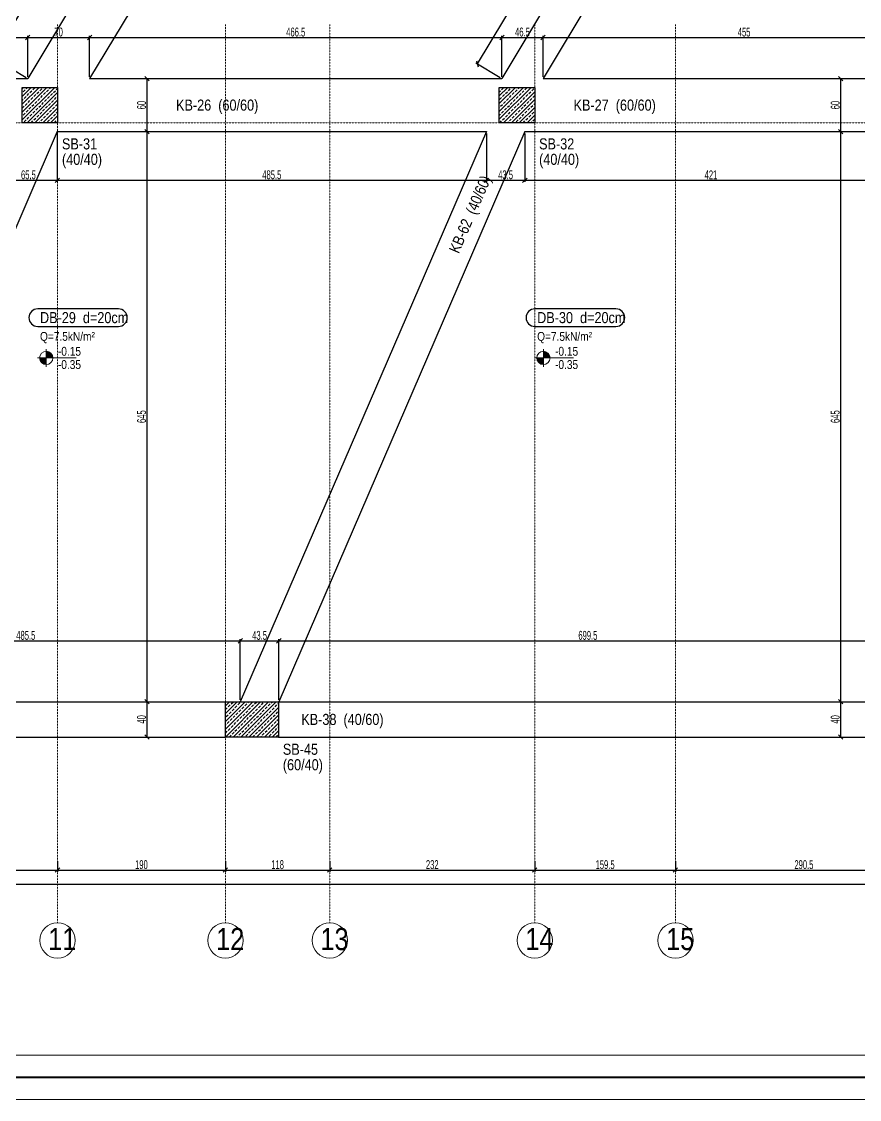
# Model space of a CAD drawing. Header units: millimetres. Extents: x -267 to 94375, y 6431 to 10838.
# Drawn here: x 61090 to 62039, y 6532 to 7751 of the extents above; entities that cross this region are included whole.
import ezdxf

# ---------------------------------------------------------------- set-up
doc = ezdxf.new("R2010")
doc.units = ezdxf.units.MM
doc.header["$LTSCALE"] = 0.0001
doc.linetypes.add('DASHED', pattern=[19.05, 12.7, -6.35])
for name, color, linetype, lineweight in [('AKS BALONU (BEYKENT)', 7, 'Continuous', 20), ('AKS CIZGISI (BEYKENT)', 252, 'DASHED', 20), ('AKS NO (BEYKENT)', 3, 'Continuous', 20), ('AKS OLCU (BEYKENT)', 200, 'Continuous', 20), ('DOSEME ISMI (BEYKENT)', 9, 'Continuous', 20), ('DOSEME PAFTA (BEYKENT)', 3, 'Continuous', 20), ('KIRIS (BEYKENT)', 2, 'Continuous', 30), ('KIRIS ISMI (BEYKENT)', 40, 'Continuous', 20), ('KOLON (BEYKENT)', 3, 'Continuous', 30), ('KOLON ISMI (BEYKENT)', 91, 'Continuous', 20), ('KOT CIZGI (BEYKENT)', 120, 'Continuous', 20), ('KOT YAZI (BEYKENT)', 7, 'Continuous', 20), ('OLCU (BEYKENT)', 14, 'Continuous', 20), ('SHEETSUMMARY-50', 152, 'Continuous', 20), ('SheetView', 40, 'Continuous', 20), ('SheetViewOut', 231, 'Continuous', 20), ('TARAMA (BEYKENT)', 252, 'Continuous', 25), ('YAZI (BEYKENT)', 140, 'Continuous', 20)]:
    doc.layers.add(name, color=color, linetype=linetype, lineweight=lineweight)
doc.styles.add('DSMOLC-50', font='bahnschrift light condensed', dxfattribs={"width": 0.75, "height": 10})
doc.styles.add('KOT (BEYKENT)', font='')
doc.styles.add('YAZI (BEYKENT)', font='')
doc.styles.get('KOT (BEYKENT)').set_extended_font_data('Bahnschrift Light Condensed')
doc.styles.get('YAZI (BEYKENT)').set_extended_font_data('Bahnschrift Light Condensed')
doc.dimstyles.new('DSMOLC-50', dxfattribs={"dimtxt": 10, "dimasz": 5, "dimexe": 2, "dimexo": 2, "dimgap": 1, "dimtad": 1, "dimdec": 1, "dimrnd": 0.5, "dimzin": 12, "dimdsep": 46, "dimtxsty": 'DSMOLC-50', "dimblk": 'OBLIQUE', "dimblk1": 'OBLIQUE', "dimblk2": 'OBLIQUE', "dimcen": 0, "dimclrt": 7, "dimadec": 0, "dimazin": 0, "dimtfac": 1, "dimtdec": 4, "dimtix": 1, "dimtmove": 2, "dimatfit": 3, "dimfxl": 1, "dimtzin": 0, "dimarcsym": 0})
pattern_1 = [(45, (56234.0714, 6088.7264), (-4.4194174, 4.4194174), []), (45, (56238.491, 6088.7264), (-4.4194174, 4.4194174), [3.125, -1.5625])]

# ---------------------------------------------------------------- blocks, each defined once
blk = doc.blocks.new('_Oblique')
at = {"color": 0, "linetype": 'ByBlock', "lineweight": -2}
blk.add_line((-0.5, -0.5), (0.5, 0.5), dxfattribs=at)
blk = doc.blocks.new('*D1036')
at = {"layer": 'AKS OLCU (BEYKENT)', "color": 0, "lineweight": -2, "transparency": 16777216}
for p, q in [((60781, 6801.3), (60781, 6789.3)), ((61131, 6801.3), (61131, 6789.3)), ((60781, 6791.3), (61131, 6791.3))]:
    blk.add_line(p, q, dxfattribs=at)
at = {"layer": 'DEFPOINTS', "color": 0, "lineweight": -3, "transparency": 16777216}
for p in [(60781, 6803.3), (61131, 6803.3), (61131, 6791.3)]:
    blk.add_point(p, dxfattribs=at)
at = {"layer": 'AKS OLCU (BEYKENT)', "color": 0, "lineweight": -2, "transparency": 16777216, "xscale": 5, "yscale": 5, "zscale": 5, "rotation": 180}
blk.add_blockref('_Oblique', (60781, 6791.3), dxfattribs=at)
at = {"layer": 'AKS OLCU (BEYKENT)', "color": 0, "lineweight": -2, "transparency": 16777216, "xscale": 5, "yscale": 5, "zscale": 5}
blk.add_blockref('_Oblique', (61131, 6791.3), dxfattribs=at)
at = {"layer": 'AKS OLCU (BEYKENT)', "color": 7, "transparency": 16777216, "insert": (60956, 6797.4), "char_height": 10, "attachment_point": 5, "style": 'DSMOLC-50'}
blk.add_mtext('350', dxfattribs=at)
blk = doc.blocks.new('*D1037')
at = {"layer": 'AKS OLCU (BEYKENT)', "color": 0, "lineweight": -2, "transparency": 16777216}
for p, q in [((61131, 6801.3), (61131, 6789.3)), ((61321, 6801.3), (61321, 6789.3)), ((61131, 6791.3), (61321, 6791.3))]:
    blk.add_line(p, q, dxfattribs=at)
at = {"layer": 'DEFPOINTS', "color": 0, "lineweight": -3, "transparency": 16777216}
for p in [(61131, 6803.3), (61321, 6803.3), (61321, 6791.3)]:
    blk.add_point(p, dxfattribs=at)
at = {"layer": 'AKS OLCU (BEYKENT)', "color": 0, "lineweight": -2, "transparency": 16777216, "xscale": 5, "yscale": 5, "zscale": 5, "rotation": 180}
blk.add_blockref('_Oblique', (61131, 6791.3), dxfattribs=at)
at = {"layer": 'AKS OLCU (BEYKENT)', "color": 0, "lineweight": -2, "transparency": 16777216, "xscale": 5, "yscale": 5, "zscale": 5}
blk.add_blockref('_Oblique', (61321, 6791.3), dxfattribs=at)
at = {"layer": 'AKS OLCU (BEYKENT)', "color": 7, "transparency": 16777216, "insert": (61226, 6797.4), "char_height": 10, "attachment_point": 5, "style": 'DSMOLC-50'}
blk.add_mtext('190', dxfattribs=at)
blk = doc.blocks.new('*D1038')
at = {"layer": 'AKS OLCU (BEYKENT)', "color": 0, "lineweight": -2, "transparency": 16777216}
for p, q in [((61321, 6801.3), (61321, 6789.3)), ((61439.1, 6801.3), (61439.1, 6789.3)), ((61321, 6791.3), (61439.1, 6791.3))]:
    blk.add_line(p, q, dxfattribs=at)
at = {"layer": 'DEFPOINTS', "color": 0, "lineweight": -3, "transparency": 16777216}
for p in [(61321, 6803.3), (61439.1, 6803.3), (61439.1, 6791.3)]:
    blk.add_point(p, dxfattribs=at)
at = {"layer": 'AKS OLCU (BEYKENT)', "color": 0, "lineweight": -2, "transparency": 16777216, "xscale": 5, "yscale": 5, "zscale": 5, "rotation": 180}
blk.add_blockref('_Oblique', (61321, 6791.3), dxfattribs=at)
at = {"layer": 'AKS OLCU (BEYKENT)', "color": 0, "lineweight": -2, "transparency": 16777216, "xscale": 5, "yscale": 5, "zscale": 5}
blk.add_blockref('_Oblique', (61439.1, 6791.3), dxfattribs=at)
at = {"layer": 'AKS OLCU (BEYKENT)', "color": 7, "transparency": 16777216, "insert": (61380.1, 6797.4), "char_height": 10, "attachment_point": 5, "style": 'DSMOLC-50'}
blk.add_mtext('118', dxfattribs=at)
blk = doc.blocks.new('*D1039')
at = {"layer": 'AKS OLCU (BEYKENT)', "color": 0, "lineweight": -2, "transparency": 16777216}
for p, q in [((61439.1, 6801.3), (61439.1, 6789.3)), ((61671, 6801.3), (61671, 6789.3)), ((61439.1, 6791.3), (61671, 6791.3))]:
    blk.add_line(p, q, dxfattribs=at)
at = {"layer": 'DEFPOINTS', "color": 0, "lineweight": -3, "transparency": 16777216}
for p in [(61439.1, 6803.3), (61671, 6803.3), (61671, 6791.3)]:
    blk.add_point(p, dxfattribs=at)
at = {"layer": 'AKS OLCU (BEYKENT)', "color": 0, "lineweight": -2, "transparency": 16777216, "xscale": 5, "yscale": 5, "zscale": 5, "rotation": 180}
blk.add_blockref('_Oblique', (61439.1, 6791.3), dxfattribs=at)
at = {"layer": 'AKS OLCU (BEYKENT)', "color": 0, "lineweight": -2, "transparency": 16777216, "xscale": 5, "yscale": 5, "zscale": 5}
blk.add_blockref('_Oblique', (61671, 6791.3), dxfattribs=at)
at = {"layer": 'AKS OLCU (BEYKENT)', "color": 7, "transparency": 16777216, "insert": (61555.1, 6797.4), "char_height": 10, "attachment_point": 5, "style": 'DSMOLC-50'}
blk.add_mtext('232', dxfattribs=at)
blk = doc.blocks.new('*D1040')
at = {"layer": 'AKS OLCU (BEYKENT)', "color": 0, "lineweight": -2, "transparency": 16777216}
for p, q in [((61671, 6801.3), (61671, 6789.3)), ((61830.3, 6801.3), (61830.3, 6789.3)), ((61671, 6791.3), (61830.3, 6791.3))]:
    blk.add_line(p, q, dxfattribs=at)
at = {"layer": 'DEFPOINTS', "color": 0, "lineweight": -3, "transparency": 16777216}
for p in [(61671, 6803.3), (61830.3, 6803.3), (61830.3, 6791.3)]:
    blk.add_point(p, dxfattribs=at)
at = {"layer": 'AKS OLCU (BEYKENT)', "color": 0, "lineweight": -2, "transparency": 16777216, "xscale": 5, "yscale": 5, "zscale": 5, "rotation": 180}
blk.add_blockref('_Oblique', (61671, 6791.3), dxfattribs=at)
at = {"layer": 'AKS OLCU (BEYKENT)', "color": 0, "lineweight": -2, "transparency": 16777216, "xscale": 5, "yscale": 5, "zscale": 5}
blk.add_blockref('_Oblique', (61830.3, 6791.3), dxfattribs=at)
at = {"layer": 'AKS OLCU (BEYKENT)', "color": 7, "transparency": 16777216, "insert": (61750.7, 6797.4), "char_height": 10, "attachment_point": 5, "style": 'DSMOLC-50'}
blk.add_mtext('159.5', dxfattribs=at)
blk = doc.blocks.new('*D1041')
at = {"layer": 'AKS OLCU (BEYKENT)', "color": 0, "lineweight": -2, "transparency": 16777216}
for p, q in [((61830.3, 6801.3), (61830.3, 6789.3)), ((62121, 6801.3), (62121, 6789.3)), ((61830.3, 6791.3), (62121, 6791.3))]:
    blk.add_line(p, q, dxfattribs=at)
at = {"layer": 'DEFPOINTS', "color": 0, "lineweight": -3, "transparency": 16777216}
for p in [(61830.3, 6803.3), (62121, 6803.3), (62121, 6791.3)]:
    blk.add_point(p, dxfattribs=at)
at = {"layer": 'AKS OLCU (BEYKENT)', "color": 0, "lineweight": -2, "transparency": 16777216, "xscale": 5, "yscale": 5, "zscale": 5, "rotation": 180}
blk.add_blockref('_Oblique', (61830.3, 6791.3), dxfattribs=at)
at = {"layer": 'AKS OLCU (BEYKENT)', "color": 0, "lineweight": -2, "transparency": 16777216, "xscale": 5, "yscale": 5, "zscale": 5}
blk.add_blockref('_Oblique', (62121, 6791.3), dxfattribs=at)
at = {"layer": 'AKS OLCU (BEYKENT)', "color": 7, "transparency": 16777216, "insert": (61975.7, 6797.4), "char_height": 10, "attachment_point": 5, "style": 'DSMOLC-50'}
blk.add_mtext('290.5', dxfattribs=at)
blk = doc.blocks.new('*D1002')
at = {"layer": 'AKS OLCU (BEYKENT)', "color": 0, "lineweight": -2, "transparency": 16777216}
for p, q in [((57886, 6801.3), (57886, 6773.3)), ((64256, 6801.3), (64256, 6773.3)), ((57886, 6775.3), (64256, 6775.3))]:
    blk.add_line(p, q, dxfattribs=at)
at = {"layer": 'DEFPOINTS', "color": 0, "lineweight": -3, "transparency": 16777216}
for p in [(57886, 6803.3), (64256, 6803.3), (64256, 6775.3)]:
    blk.add_point(p, dxfattribs=at)
at = {"layer": 'AKS OLCU (BEYKENT)', "color": 0, "lineweight": -2, "transparency": 16777216, "xscale": 5, "yscale": 5, "zscale": 5, "rotation": 180}
blk.add_blockref('_Oblique', (57886, 6775.3), dxfattribs=at)
at = {"layer": 'AKS OLCU (BEYKENT)', "color": 0, "lineweight": -2, "transparency": 16777216, "xscale": 5, "yscale": 5, "zscale": 5}
blk.add_blockref('_Oblique', (64256, 6775.3), dxfattribs=at)
at = {"layer": 'AKS OLCU (BEYKENT)', "color": 7, "transparency": 16777216, "insert": (61071, 6781.4), "char_height": 10, "attachment_point": 5, "style": 'DSMOLC-50'}
blk.add_mtext('6370', dxfattribs=at)
blk = doc.blocks.new('*D1176')
at = {"layer": 'DEFPOINTS', "color": 0, "transparency": 16777216}
for p in [(61337.9, 7050.7), (60852.3, 6981.8), (61337.9, 6981.8)]:
    blk.add_point(p, dxfattribs=at)
at = {"layer": 'OLCU (BEYKENT)', "color": 0, "lineweight": -2, "transparency": 16777216}
for p, q in [((60852.3, 6983.8), (60852.3, 7052.7)), ((60852.3, 7050.7), (61337.9, 7050.7)), ((61337.9, 6983.8), (61337.9, 7052.7))]:
    blk.add_line(p, q, dxfattribs=at)
at = {"layer": 'OLCU (BEYKENT)', "color": 0, "lineweight": -2, "transparency": 16777216, "xscale": 5, "yscale": 5, "zscale": 5, "rotation": 180}
blk.add_blockref('_Oblique', (60852.3, 7050.7), dxfattribs=at)
at = {"layer": 'OLCU (BEYKENT)', "color": 0, "lineweight": -2, "transparency": 16777216, "xscale": 5, "yscale": 5, "zscale": 5}
blk.add_blockref('_Oblique', (61337.9, 7050.7), dxfattribs=at)
at = {"layer": 'OLCU (BEYKENT)', "color": 7, "transparency": 16777216, "insert": (61095.1, 7056.8), "char_height": 10, "attachment_point": 5, "style": 'DSMOLC-50'}
blk.add_mtext('485.5', dxfattribs=at)
blk = doc.blocks.new('*D1177')
at = {"layer": 'DEFPOINTS', "color": 0, "transparency": 16777216}
for p in [(61381.5, 7050.7), (61337.9, 6981.8), (61381.5, 6981.8)]:
    blk.add_point(p, dxfattribs=at)
at = {"layer": 'OLCU (BEYKENT)', "color": 0, "lineweight": -2, "transparency": 16777216}
for p, q in [((61337.9, 6983.8), (61337.9, 7052.7)), ((61337.9, 7050.7), (61381.5, 7050.7)), ((61381.5, 6983.8), (61381.5, 7052.7))]:
    blk.add_line(p, q, dxfattribs=at)
at = {"layer": 'OLCU (BEYKENT)', "color": 0, "lineweight": -2, "transparency": 16777216, "xscale": 5, "yscale": 5, "zscale": 5, "rotation": 180}
blk.add_blockref('_Oblique', (61337.9, 7050.7), dxfattribs=at)
at = {"layer": 'OLCU (BEYKENT)', "color": 0, "lineweight": -2, "transparency": 16777216, "xscale": 5, "yscale": 5, "zscale": 5}
blk.add_blockref('_Oblique', (61381.5, 7050.7), dxfattribs=at)
at = {"layer": 'OLCU (BEYKENT)', "color": 7, "transparency": 16777216, "insert": (61359.7, 7056.8), "char_height": 10, "attachment_point": 5, "style": 'DSMOLC-50'}
blk.add_mtext('43.5', dxfattribs=at)
blk = doc.blocks.new('*D1178')
at = {"layer": 'DEFPOINTS', "color": 0, "transparency": 16777216}
for p in [(62081, 7062.7), (62081, 7050.7), (61381.5, 6981.8)]:
    blk.add_point(p, dxfattribs=at)
at = {"layer": 'OLCU (BEYKENT)', "color": 0, "lineweight": -2, "transparency": 16777216}
for p, q in [((61381.5, 6983.8), (61381.5, 7052.7)), ((61381.5, 7050.7), (62081, 7050.7)), ((62081, 7060.7), (62081, 7048.7))]:
    blk.add_line(p, q, dxfattribs=at)
at = {"layer": 'OLCU (BEYKENT)', "color": 0, "lineweight": -2, "transparency": 16777216, "xscale": 5, "yscale": 5, "zscale": 5, "rotation": 180}
blk.add_blockref('_Oblique', (61381.5, 7050.7), dxfattribs=at)
at = {"layer": 'OLCU (BEYKENT)', "color": 0, "lineweight": -2, "transparency": 16777216, "xscale": 5, "yscale": 5, "zscale": 5}
blk.add_blockref('_Oblique', (62081, 7050.7), dxfattribs=at)
at = {"layer": 'OLCU (BEYKENT)', "color": 7, "transparency": 16777216, "insert": (61731.2, 7056.8), "char_height": 10, "attachment_point": 5, "style": 'DSMOLC-50'}
blk.add_mtext('699.5', dxfattribs=at)
blk = doc.blocks.new('*D1199')
at = {"layer": 'DEFPOINTS', "color": 0, "transparency": 16777216}
for p in [(61065.4, 7626.8), (61130.8, 7626.8), (61130.8, 7571.8)]:
    blk.add_point(p, dxfattribs=at)
at = {"layer": 'OLCU (BEYKENT)', "color": 0, "lineweight": -2, "transparency": 16777216}
for p, q in [((61065.4, 7624.8), (61065.4, 7569.8)), ((61130.8, 7624.8), (61130.8, 7569.8)), ((61065.4, 7571.8), (61130.8, 7571.8))]:
    blk.add_line(p, q, dxfattribs=at)
at = {"layer": 'OLCU (BEYKENT)', "color": 0, "lineweight": -2, "transparency": 16777216, "xscale": 5, "yscale": 5, "zscale": 5, "rotation": 180}
blk.add_blockref('_Oblique', (61065.4, 7571.8), dxfattribs=at)
at = {"layer": 'OLCU (BEYKENT)', "color": 0, "lineweight": -2, "transparency": 16777216, "xscale": 5, "yscale": 5, "zscale": 5}
blk.add_blockref('_Oblique', (61130.8, 7571.8), dxfattribs=at)
at = {"layer": 'OLCU (BEYKENT)', "color": 7, "transparency": 16777216, "insert": (61098.1, 7577.9), "char_height": 10, "attachment_point": 5, "style": 'DSMOLC-50'}
blk.add_mtext('65.5', dxfattribs=at)
blk = doc.blocks.new('*D1200')
at = {"layer": 'DEFPOINTS', "color": 0, "transparency": 16777216}
for p in [(61130.8, 7626.8), (61616.3, 7626.8), (61616.3, 7571.8)]:
    blk.add_point(p, dxfattribs=at)
at = {"layer": 'OLCU (BEYKENT)', "color": 0, "lineweight": -2, "transparency": 16777216}
for p, q in [((61130.8, 7624.8), (61130.8, 7569.8)), ((61616.3, 7624.8), (61616.3, 7569.8)), ((61130.8, 7571.8), (61616.3, 7571.8))]:
    blk.add_line(p, q, dxfattribs=at)
at = {"layer": 'OLCU (BEYKENT)', "color": 0, "lineweight": -2, "transparency": 16777216, "xscale": 5, "yscale": 5, "zscale": 5, "rotation": 180}
blk.add_blockref('_Oblique', (61130.8, 7571.8), dxfattribs=at)
at = {"layer": 'OLCU (BEYKENT)', "color": 0, "lineweight": -2, "transparency": 16777216, "xscale": 5, "yscale": 5, "zscale": 5}
blk.add_blockref('_Oblique', (61616.3, 7571.8), dxfattribs=at)
at = {"layer": 'OLCU (BEYKENT)', "color": 7, "transparency": 16777216, "insert": (61373.5, 7577.9), "char_height": 10, "attachment_point": 5, "style": 'DSMOLC-50'}
blk.add_mtext('485.5', dxfattribs=at)
blk = doc.blocks.new('*D1201')
at = {"layer": 'DEFPOINTS', "color": 0, "transparency": 16777216}
for p in [(61616.3, 7626.8), (61659.9, 7626.8), (61659.9, 7571.8)]:
    blk.add_point(p, dxfattribs=at)
at = {"layer": 'OLCU (BEYKENT)', "color": 0, "lineweight": -2, "transparency": 16777216}
for p, q in [((61616.3, 7624.8), (61616.3, 7569.8)), ((61659.9, 7624.8), (61659.9, 7569.8)), ((61616.3, 7571.8), (61659.9, 7571.8))]:
    blk.add_line(p, q, dxfattribs=at)
at = {"layer": 'OLCU (BEYKENT)', "color": 0, "lineweight": -2, "transparency": 16777216, "xscale": 5, "yscale": 5, "zscale": 5, "rotation": 180}
blk.add_blockref('_Oblique', (61616.3, 7571.8), dxfattribs=at)
at = {"layer": 'OLCU (BEYKENT)', "color": 0, "lineweight": -2, "transparency": 16777216, "xscale": 5, "yscale": 5, "zscale": 5}
blk.add_blockref('_Oblique', (61659.9, 7571.8), dxfattribs=at)
at = {"layer": 'OLCU (BEYKENT)', "color": 7, "transparency": 16777216, "insert": (61638.1, 7577.9), "char_height": 10, "attachment_point": 5, "style": 'DSMOLC-50'}
blk.add_mtext('43.5', dxfattribs=at)
blk = doc.blocks.new('*D1202')
at = {"layer": 'DEFPOINTS', "color": 0, "transparency": 16777216}
for p in [(61659.9, 7626.8), (62081, 7583.8), (62081, 7571.8)]:
    blk.add_point(p, dxfattribs=at)
at = {"layer": 'OLCU (BEYKENT)', "color": 0, "lineweight": -2, "transparency": 16777216}
for p, q in [((61659.9, 7624.8), (61659.9, 7569.8)), ((62081, 7581.8), (62081, 7569.8)), ((61659.9, 7571.8), (62081, 7571.8))]:
    blk.add_line(p, q, dxfattribs=at)
at = {"layer": 'OLCU (BEYKENT)', "color": 0, "lineweight": -2, "transparency": 16777216, "xscale": 5, "yscale": 5, "zscale": 5, "rotation": 180}
blk.add_blockref('_Oblique', (61659.9, 7571.8), dxfattribs=at)
at = {"layer": 'OLCU (BEYKENT)', "color": 0, "lineweight": -2, "transparency": 16777216, "xscale": 5, "yscale": 5, "zscale": 5}
blk.add_blockref('_Oblique', (62081, 7571.8), dxfattribs=at)
at = {"layer": 'OLCU (BEYKENT)', "color": 7, "transparency": 16777216, "insert": (61870.5, 7577.9), "char_height": 10, "attachment_point": 5, "style": 'DSMOLC-50'}
blk.add_mtext('421', dxfattribs=at)
blk = doc.blocks.new('*D1218')
at = {"layer": 'DEFPOINTS', "color": 0, "transparency": 16777216}
for p in [(61097.3, 7733.3), (60413, 7686.8), (61097.3, 7686.8)]:
    blk.add_point(p, dxfattribs=at)
at = {"layer": 'OLCU (BEYKENT)', "color": 0, "lineweight": -2, "transparency": 16777216}
for p, q in [((60413, 7688.8), (60413, 7735.3)), ((60413, 7733.3), (61097.3, 7733.3)), ((61097.3, 7688.8), (61097.3, 7735.3))]:
    blk.add_line(p, q, dxfattribs=at)
at = {"layer": 'OLCU (BEYKENT)', "color": 0, "lineweight": -2, "transparency": 16777216, "xscale": 5, "yscale": 5, "zscale": 5, "rotation": 180}
blk.add_blockref('_Oblique', (60413, 7733.3), dxfattribs=at)
at = {"layer": 'OLCU (BEYKENT)', "color": 0, "lineweight": -2, "transparency": 16777216, "xscale": 5, "yscale": 5, "zscale": 5}
blk.add_blockref('_Oblique', (61097.3, 7733.3), dxfattribs=at)
at = {"layer": 'OLCU (BEYKENT)', "color": 7, "transparency": 16777216, "insert": (60755.2, 7739.4), "char_height": 10, "attachment_point": 5, "style": 'DSMOLC-50'}
blk.add_mtext('684.5', dxfattribs=at)
blk = doc.blocks.new('*D1219')
at = {"layer": 'DEFPOINTS', "color": 0, "transparency": 16777216}
for p in [(61167.3, 7733.3), (61097.3, 7686.8), (61167.3, 7686.8)]:
    blk.add_point(p, dxfattribs=at)
at = {"layer": 'OLCU (BEYKENT)', "color": 0, "lineweight": -2, "transparency": 16777216}
for p, q in [((61097.3, 7688.8), (61097.3, 7735.3)), ((61097.3, 7733.3), (61167.3, 7733.3)), ((61167.3, 7688.8), (61167.3, 7735.3))]:
    blk.add_line(p, q, dxfattribs=at)
at = {"layer": 'OLCU (BEYKENT)', "color": 0, "lineweight": -2, "transparency": 16777216, "xscale": 5, "yscale": 5, "zscale": 5, "rotation": 180}
blk.add_blockref('_Oblique', (61097.3, 7733.3), dxfattribs=at)
at = {"layer": 'OLCU (BEYKENT)', "color": 0, "lineweight": -2, "transparency": 16777216, "xscale": 5, "yscale": 5, "zscale": 5}
blk.add_blockref('_Oblique', (61167.3, 7733.3), dxfattribs=at)
at = {"layer": 'OLCU (BEYKENT)', "color": 7, "transparency": 16777216, "insert": (61132.3, 7739.4), "char_height": 10, "attachment_point": 5, "style": 'DSMOLC-50'}
blk.add_mtext('70', dxfattribs=at)
blk = doc.blocks.new('*D1220')
at = {"layer": 'DEFPOINTS', "color": 0, "transparency": 16777216}
for p in [(61633.9, 7733.3), (61167.3, 7686.8), (61633.9, 7686.8)]:
    blk.add_point(p, dxfattribs=at)
at = {"layer": 'OLCU (BEYKENT)', "color": 0, "lineweight": -2, "transparency": 16777216}
for p, q in [((61167.3, 7688.8), (61167.3, 7735.3)), ((61167.3, 7733.3), (61633.9, 7733.3)), ((61633.9, 7688.8), (61633.9, 7735.3))]:
    blk.add_line(p, q, dxfattribs=at)
at = {"layer": 'OLCU (BEYKENT)', "color": 0, "lineweight": -2, "transparency": 16777216, "xscale": 5, "yscale": 5, "zscale": 5, "rotation": 180}
blk.add_blockref('_Oblique', (61167.3, 7733.3), dxfattribs=at)
at = {"layer": 'OLCU (BEYKENT)', "color": 0, "lineweight": -2, "transparency": 16777216, "xscale": 5, "yscale": 5, "zscale": 5}
blk.add_blockref('_Oblique', (61633.9, 7733.3), dxfattribs=at)
at = {"layer": 'OLCU (BEYKENT)', "color": 7, "transparency": 16777216, "insert": (61400.6, 7739.4), "char_height": 10, "attachment_point": 5, "style": 'DSMOLC-50'}
blk.add_mtext('466.5', dxfattribs=at)
blk = doc.blocks.new('*D1221')
at = {"layer": 'DEFPOINTS', "color": 0, "transparency": 16777216}
for p in [(61680.5, 7733.3), (61633.9, 7686.8), (61680.5, 7686.8)]:
    blk.add_point(p, dxfattribs=at)
at = {"layer": 'OLCU (BEYKENT)', "color": 0, "lineweight": -2, "transparency": 16777216}
for p, q in [((61633.9, 7688.8), (61633.9, 7735.3)), ((61633.9, 7733.3), (61680.5, 7733.3)), ((61680.5, 7688.8), (61680.5, 7735.3))]:
    blk.add_line(p, q, dxfattribs=at)
at = {"layer": 'OLCU (BEYKENT)', "color": 0, "lineweight": -2, "transparency": 16777216, "xscale": 5, "yscale": 5, "zscale": 5, "rotation": 180}
blk.add_blockref('_Oblique', (61633.9, 7733.3), dxfattribs=at)
at = {"layer": 'OLCU (BEYKENT)', "color": 0, "lineweight": -2, "transparency": 16777216, "xscale": 5, "yscale": 5, "zscale": 5}
blk.add_blockref('_Oblique', (61680.5, 7733.3), dxfattribs=at)
at = {"layer": 'OLCU (BEYKENT)', "color": 7, "transparency": 16777216, "insert": (61657.2, 7739.4), "char_height": 10, "attachment_point": 5, "style": 'DSMOLC-50'}
blk.add_mtext('46.5', dxfattribs=at)
blk = doc.blocks.new('*D1222')
at = {"layer": 'DEFPOINTS', "color": 0, "transparency": 16777216}
for p in [(62135.4, 7733.3), (61680.5, 7686.8), (62135.4, 7686.8)]:
    blk.add_point(p, dxfattribs=at)
at = {"layer": 'OLCU (BEYKENT)', "color": 0, "lineweight": -2, "transparency": 16777216}
for p, q in [((61680.5, 7688.8), (61680.5, 7735.3)), ((61680.5, 7733.3), (62135.4, 7733.3)), ((62135.4, 7688.8), (62135.4, 7735.3))]:
    blk.add_line(p, q, dxfattribs=at)
at = {"layer": 'OLCU (BEYKENT)', "color": 0, "lineweight": -2, "transparency": 16777216, "xscale": 5, "yscale": 5, "zscale": 5, "rotation": 180}
blk.add_blockref('_Oblique', (61680.5, 7733.3), dxfattribs=at)
at = {"layer": 'OLCU (BEYKENT)', "color": 0, "lineweight": -2, "transparency": 16777216, "xscale": 5, "yscale": 5, "zscale": 5}
blk.add_blockref('_Oblique', (62135.4, 7733.3), dxfattribs=at)
at = {"layer": 'OLCU (BEYKENT)', "color": 7, "transparency": 16777216, "insert": (61908, 7739.4), "char_height": 10, "attachment_point": 5, "style": 'DSMOLC-50'}
blk.add_mtext('455', dxfattribs=at)
blk = doc.blocks.new('*D1301')
at = {"layer": 'DEFPOINTS', "color": 0, "transparency": 16777216}
for p in [(61220.3, 6981.8), (61232.3, 6981.8), (61220.3, 6941.8)]:
    blk.add_point(p, dxfattribs=at)
at = {"layer": 'OLCU (BEYKENT)', "color": 0, "lineweight": -2, "transparency": 16777216}
for p, q in [((61222.3, 6981.8), (61234.3, 6981.8)), ((61232.3, 6941.8), (61232.3, 6981.8)), ((61222.3, 6941.8), (61234.3, 6941.8))]:
    blk.add_line(p, q, dxfattribs=at)
at = {"layer": 'OLCU (BEYKENT)', "color": 0, "lineweight": -2, "transparency": 16777216, "xscale": 5, "yscale": 5, "zscale": 5}
for p, rotation in [((61232.3, 6981.8), 90), ((61232.3, 6941.8), 270)]:
    blk.add_blockref('_Oblique', p, dxfattribs=dict(at, rotation=rotation))
at = {"layer": 'OLCU (BEYKENT)', "color": 7, "transparency": 16777216, "insert": (61226.1, 6961.8), "char_height": 10, "attachment_point": 5, "rotation": 90, "style": 'DSMOLC-50'}
blk.add_mtext('40', dxfattribs=at)
blk = doc.blocks.new('*D1302')
at = {"layer": 'DEFPOINTS', "color": 0, "transparency": 16777216}
for p in [(61220.3, 7626.8), (61232.3, 7626.8), (61220.3, 6981.8)]:
    blk.add_point(p, dxfattribs=at)
at = {"layer": 'OLCU (BEYKENT)', "color": 0, "lineweight": -2, "transparency": 16777216}
for p, q in [((61222.3, 7626.8), (61234.3, 7626.8)), ((61232.3, 6981.8), (61232.3, 7626.8)), ((61222.3, 6981.8), (61234.3, 6981.8))]:
    blk.add_line(p, q, dxfattribs=at)
at = {"layer": 'OLCU (BEYKENT)', "color": 0, "lineweight": -2, "transparency": 16777216, "xscale": 5, "yscale": 5, "zscale": 5}
for p, rotation in [((61232.3, 7626.8), 90), ((61232.3, 6981.8), 270)]:
    blk.add_blockref('_Oblique', p, dxfattribs=dict(at, rotation=rotation))
at = {"layer": 'OLCU (BEYKENT)', "color": 7, "transparency": 16777216, "insert": (61226.2, 7304.3), "char_height": 10, "attachment_point": 5, "rotation": 90, "style": 'DSMOLC-50'}
blk.add_mtext('645', dxfattribs=at)
blk = doc.blocks.new('*D1303')
at = {"layer": 'DEFPOINTS', "color": 0, "transparency": 16777216}
for p in [(61220.3, 7686.8), (61232.3, 7686.8), (61220.3, 7626.8)]:
    blk.add_point(p, dxfattribs=at)
at = {"layer": 'OLCU (BEYKENT)', "color": 0, "lineweight": -2, "transparency": 16777216}
for p, q in [((61222.3, 7686.8), (61234.3, 7686.8)), ((61232.3, 7626.8), (61232.3, 7686.8)), ((61222.3, 7626.8), (61234.3, 7626.8))]:
    blk.add_line(p, q, dxfattribs=at)
at = {"layer": 'OLCU (BEYKENT)', "color": 0, "lineweight": -2, "transparency": 16777216, "xscale": 5, "yscale": 5, "zscale": 5}
for p, rotation in [((61232.3, 7686.8), 90), ((61232.3, 7626.8), 270)]:
    blk.add_blockref('_Oblique', p, dxfattribs=dict(at, rotation=rotation))
at = {"layer": 'OLCU (BEYKENT)', "color": 7, "transparency": 16777216, "insert": (61226.1, 7656.8), "char_height": 10, "attachment_point": 5, "rotation": 90, "style": 'DSMOLC-50'}
blk.add_mtext('60', dxfattribs=at)
blk = doc.blocks.new('*D1304')
at = {"layer": 'DEFPOINTS', "color": 0, "transparency": 16777216}
for p in [(62005.3, 6981.8), (62017.3, 6981.8), (62005.3, 6941.8)]:
    blk.add_point(p, dxfattribs=at)
at = {"layer": 'OLCU (BEYKENT)', "color": 0, "lineweight": -2, "transparency": 16777216}
for p, q in [((62007.3, 6981.8), (62019.3, 6981.8)), ((62017.3, 6941.8), (62017.3, 6981.8)), ((62007.3, 6941.8), (62019.3, 6941.8))]:
    blk.add_line(p, q, dxfattribs=at)
at = {"layer": 'OLCU (BEYKENT)', "color": 0, "lineweight": -2, "transparency": 16777216, "xscale": 5, "yscale": 5, "zscale": 5}
for p, rotation in [((62017.3, 6981.8), 90), ((62017.3, 6941.8), 270)]:
    blk.add_blockref('_Oblique', p, dxfattribs=dict(at, rotation=rotation))
at = {"layer": 'OLCU (BEYKENT)', "color": 7, "transparency": 16777216, "insert": (62011.2, 6961.8), "char_height": 10, "attachment_point": 5, "rotation": 90, "style": 'DSMOLC-50'}
blk.add_mtext('40', dxfattribs=at)
blk = doc.blocks.new('*D1305')
at = {"layer": 'DEFPOINTS', "color": 0, "transparency": 16777216}
for p in [(62005.3, 7626.8), (62017.3, 7626.8), (62005.3, 6981.8)]:
    blk.add_point(p, dxfattribs=at)
at = {"layer": 'OLCU (BEYKENT)', "color": 0, "lineweight": -2, "transparency": 16777216}
for p, q in [((62007.3, 7626.8), (62019.3, 7626.8)), ((62017.3, 6981.8), (62017.3, 7626.8)), ((62007.3, 6981.8), (62019.3, 6981.8))]:
    blk.add_line(p, q, dxfattribs=at)
at = {"layer": 'OLCU (BEYKENT)', "color": 0, "lineweight": -2, "transparency": 16777216, "xscale": 5, "yscale": 5, "zscale": 5}
for p, rotation in [((62017.3, 7626.8), 90), ((62017.3, 6981.8), 270)]:
    blk.add_blockref('_Oblique', p, dxfattribs=dict(at, rotation=rotation))
at = {"layer": 'OLCU (BEYKENT)', "color": 7, "transparency": 16777216, "insert": (62011.2, 7304.3), "char_height": 10, "attachment_point": 5, "rotation": 90, "style": 'DSMOLC-50'}
blk.add_mtext('645', dxfattribs=at)
blk = doc.blocks.new('*D1306')
at = {"layer": 'DEFPOINTS', "color": 0, "transparency": 16777216}
for p in [(62005.3, 7686.8), (62017.3, 7686.8), (62005.3, 7626.8)]:
    blk.add_point(p, dxfattribs=at)
at = {"layer": 'OLCU (BEYKENT)', "color": 0, "lineweight": -2, "transparency": 16777216}
for p, q in [((62007.3, 7686.8), (62019.3, 7686.8)), ((62017.3, 7626.8), (62017.3, 7686.8)), ((62007.3, 7626.8), (62019.3, 7626.8))]:
    blk.add_line(p, q, dxfattribs=at)
at = {"layer": 'OLCU (BEYKENT)', "color": 0, "lineweight": -2, "transparency": 16777216, "xscale": 5, "yscale": 5, "zscale": 5}
for p, rotation in [((62017.3, 7686.8), 90), ((62017.3, 7626.8), 270)]:
    blk.add_blockref('_Oblique', p, dxfattribs=dict(at, rotation=rotation))
at = {"layer": 'OLCU (BEYKENT)', "color": 7, "transparency": 16777216, "insert": (62011.2, 7656.8), "char_height": 10, "attachment_point": 5, "rotation": 90, "style": 'DSMOLC-50'}
blk.add_mtext('60', dxfattribs=at)
blk = doc.blocks.new('*D1338')
at = {"layer": 'DEFPOINTS', "color": 0, "transparency": 16777216}
for p in [(61375.3, 8238.5), (61414.5, 8215), (61097.3, 7686.8)]:
    blk.add_point(p, dxfattribs=at)
at = {"layer": 'OLCU (BEYKENT)', "color": 0, "lineweight": -2, "transparency": 16777216}
for p, q in [((61058.2, 7710.3), (61375.3, 8238.5)), ((61412.7, 8216), (61373.6, 8239.5)), ((61095.6, 7687.8), (61056.5, 7711.3))]:
    blk.add_line(p, q, dxfattribs=at)
at = {"layer": 'OLCU (BEYKENT)', "color": 0, "lineweight": -2, "transparency": 16777216, "xscale": 5, "yscale": 5, "zscale": 5}
for p, rotation in [((61375.3, 8238.5), 59.01954552433869), ((61058.2, 7710.3), 239.0195455243387)]:
    blk.add_blockref('_Oblique', p, dxfattribs=dict(at, rotation=rotation))
at = {"layer": 'OLCU (BEYKENT)', "color": 7, "transparency": 16777216, "insert": (61211.6, 7977.5), "char_height": 10, "attachment_point": 5, "rotation": 59.0195, "style": 'DSMOLC-50'}
blk.add_mtext('616', dxfattribs=at)
blk = doc.blocks.new('*D1349')
at = {"layer": 'DEFPOINTS', "color": 0, "transparency": 16777216}
for p in [(61776.7, 7987.4), (61804.3, 7970.7), (61633.9, 7686.8)]:
    blk.add_point(p, dxfattribs=at)
at = {"layer": 'OLCU (BEYKENT)', "color": 0, "lineweight": -2, "transparency": 16777216}
for p, q in [((61802.6, 7971.8), (61774.9, 7988.4)), ((61606.2, 7703.4), (61776.7, 7987.4)), ((61632.1, 7687.8), (61604.5, 7704.4))]:
    blk.add_line(p, q, dxfattribs=at)
at = {"layer": 'OLCU (BEYKENT)', "color": 0, "lineweight": -2, "transparency": 16777216, "xscale": 5, "yscale": 5, "zscale": 5}
for p, rotation in [((61776.7, 7987.4), 59.02021045145246), ((61606.2, 7703.4), 239.0202104514525)]:
    blk.add_blockref('_Oblique', p, dxfattribs=dict(at, rotation=rotation))
at = {"layer": 'OLCU (BEYKENT)', "color": 7, "transparency": 16777216, "insert": (61686.2, 7848.5), "char_height": 10, "attachment_point": 5, "rotation": 59.0202, "style": 'DSMOLC-50'}
blk.add_mtext('331', dxfattribs=at)

msp = doc.modelspace()

# ---------------------------------------------------------------- hatches: boundary and pattern name
at = {"layer": 'KOT CIZGI (BEYKENT)'}
h = msp.add_hatch(color=256, dxfattribs=at)
h.dxf.hatch_style = 1
h.paths.add_polyline_path([(61118.3, 7378.23), (61118.3, 7370.73), (61125.8, 7370.73, 0.4142136)])
h = msp.add_hatch(color=256, dxfattribs=at)
h.dxf.hatch_style = 1
h.paths.add_polyline_path([(61680.88, 7378.23), (61680.88, 7370.73), (61688.38, 7370.73, 0.4142136)])
h = msp.add_hatch(color=256, dxfattribs=at)
h.dxf.hatch_style = 1
h.paths.add_polyline_path([(61118.3, 7370.73), (61110.8, 7370.73, 0.4142136), (61118.3, 7363.23)])
h = msp.add_hatch(color=256, dxfattribs=at)
h.dxf.hatch_style = 1
h.paths.add_polyline_path([(61680.88, 7370.73), (61673.38, 7370.73, 0.4142136), (61680.88, 7363.23)])
at = {"layer": 'TARAMA (BEYKENT)'}
h = msp.add_hatch(dxfattribs=at)
h.set_pattern_fill('ANSI33', color=256, style=0, pattern_type=0)
h.set_pattern_definition(pattern_1)
h.paths.add_polyline_path([(61091.06, 7676.78), (61131.06, 7676.78), (61131.06, 7636.78), (61091.06, 7636.78)], flags=0)
h = msp.add_hatch(dxfattribs=at)
h.set_pattern_fill('ANSI33', color=256, style=0, pattern_type=0)
h.set_pattern_definition(pattern_1)
h.paths.add_polyline_path([(61631, 7676.77), (61671, 7676.77), (61671, 7636.77), (61631, 7636.77)], flags=0)
h = msp.add_hatch(dxfattribs=at)
h.set_pattern_fill('ANSI33', color=256, style=0, pattern_type=0)
h.set_pattern_definition(pattern_1)
h.paths.add_polyline_path([(61321.01, 6981.76), (61381.01, 6981.76), (61381.01, 6941.76), (61321.01, 6941.76)], flags=0)

# ---------------------------------------------------------------- linework, layer by layer
at = {"layer": 'AKS BALONU (BEYKENT)'}
for centre in [(61131.03, 6711.77), (61321.03, 6711.77), (61439.13, 6711.77), (61671.03, 6711.77), (61830.34, 6711.77)]:
    msp.add_circle(centre, 20, dxfattribs=at)
at = {"layer": 'AKS CIZGISI (BEYKENT)'}
for p, q in [((61131.03, 6731.77), (61131.03, 7748.07)), ((61321.03, 6731.77), (61321.03, 7748.07)), ((61439.13, 6731.77), (61439.13, 7748.07)), ((61671.03, 6731.77), (61671.03, 7748.07)), ((61830.34, 6731.77), (61830.34, 7748.07)), ((58085.37, 7636.77), (64471.03, 7636.77)), ((57686.04, 6941.77), (64471.03, 6941.77))]:
    msp.add_line(p, q, dxfattribs=at)
at = {"layer": 'DOSEME PAFTA (BEYKENT)', "lineweight": -3}
for points in [[(61108.58, 7406.45), (61200, 7406.45, 1), (61200, 7426.23), (61108.58, 7426.23, 1)], [(61671.16, 7406.45), (61763.03, 7406.45, 1), (61763.03, 7426.23), (61671.16, 7426.23, 1)]]:
    msp.add_lwpolyline(points, format="xyb", close=True, dxfattribs=at)
at = {"layer": 'KIRIS (BEYKENT)'}
for p, q in [((61414.45, 8214.98), (61097.32, 7686.77)), ((61461.41, 8176.63), (61167.31, 7686.77)), ((61804.35, 7970.73), (61633.86, 7686.77)), ((61838.69, 7950.23), (61680.52, 7686.77)), ((60413.04, 7686.77), (61097.32, 7686.77)), ((61167.31, 7686.77), (61633.86, 7686.77)), ((61680.52, 7686.77), (62135.41, 7686.77)), ((61130.76, 7626.77), (60852.35, 6981.77)), ((61130.76, 7626.77), (61616.3, 7626.77)), ((61616.3, 7626.77), (61337.89, 6981.76)), ((61659.89, 7626.77), (61381.45, 6981.77)), ((61659.89, 7626.77), (62081.04, 7626.77)), ((60852.35, 6981.77), (61321.01, 6981.77)), ((61381.45, 6981.77), (62061.14, 6981.77)), ((60841, 6941.77), (61321.01, 6941.77)), ((61381.01, 6941.77), (62061.14, 6941.77))]:
    msp.add_line(p, q, dxfattribs=at)
at = {"layer": 'KOLON (BEYKENT)'}
for points in [[(61091.06, 7676.78), (61131.06, 7676.78), (61131.06, 7636.78), (61091.06, 7636.78)], [(61631, 7676.77), (61671, 7676.77), (61671, 7636.77), (61631, 7636.77)], [(61321.01, 6981.76), (61381.01, 6981.76), (61381.01, 6941.76), (61321.01, 6941.76)]]:
    msp.add_lwpolyline(points, close=True, dxfattribs=at)
at = {"layer": 'KOT CIZGI (BEYKENT)'}
for p, q in [((61118.3, 7380.73), (61118.3, 7360.73)), ((61680.88, 7380.73), (61680.88, 7360.73)), ((61108.3, 7370.73), (61152.32, 7370.73)), ((61670.88, 7370.73), (61714.9, 7370.73))]:
    msp.add_line(p, q, dxfattribs=at)
for centre in [(61118.3, 7370.73), (61680.88, 7370.73)]:
    msp.add_circle(centre, 7.5, dxfattribs=at)
at = {"layer": 'SHEETSUMMARY-50', "const_width": 2, "flags": 128}
msp.add_lwpolyline([(57239.42, 6556.81), (72579.28, 6556.81), (72579.28, 10706.81), (57239.42, 10706.81)], close=True, dxfattribs=at)
at = {"layer": 'SheetView'}
msp.add_lwpolyline([(57264.42, 6581.81), (71954.28, 6581.81), (71954.28, 10681.81), (57264.42, 10681.81)], close=True, dxfattribs=at)
at = {"layer": 'SheetViewOut'}
msp.add_lwpolyline([(57214.42, 6531.81), (72604.28, 6531.81), (72604.28, 10731.81), (57214.42, 10731.81)], close=True, dxfattribs=at)

# ---------------------------------------------------------------- texts
at = {"layer": 'AKS NO (BEYKENT)', "style": 'YAZI (BEYKENT)'}
for s, p in [('11', (61120.46, 6700.77)), ('12', (61310.46, 6700.77)), ('13', (61428.56, 6700.77)), ('14', (61660.46, 6700.77)), ('15', (61819.77, 6700.77))]:
    msp.add_text(s, height=25, dxfattribs=at).set_placement(p)
at = {"layer": 'DOSEME ISMI (BEYKENT)', "style": 'YAZI (BEYKENT)'}
for s, p in [('DB-29  d=20cm', (61111.22, 7410.11)), ('DB-30  d=20cm', (61673.8, 7410.11))]:
    msp.add_text(s, height=12.5, dxfattribs=at).set_placement(p)
at = {"layer": 'KIRIS ISMI (BEYKENT)', "style": 'YAZI (BEYKENT)'}
for s, p in [('KB-26  (60/60)', (61265.17, 7650.52)), ('KB-27  (60/60)', (61715, 7650.52)), ('KB-38  (40/60)', (61406.9, 6955.52))]:
    msp.add_text(s, height=12.5, dxfattribs=at).set_placement(p)
msp.add_text('KB-62  (40/60)', height=12.5, rotation=66.65237, dxfattribs=at).set_placement((61585.05, 7488.07))
at = {"layer": 'KOLON ISMI (BEYKENT)', "style": 'YAZI (BEYKENT)'}
for s, p in [('SB-31', (61136.06, 7606.69)), ('SB-32', (61676, 7606.68)), ('(40/40)', (61136.06, 7589.19)), ('(40/40)', (61676, 7589.18)), ('SB-45', (61386.01, 6921.76)), ('(60/40)', (61386.01, 6904.26))]:
    msp.add_text(s, height=12.5, dxfattribs=at).set_placement(p)
at = {"layer": 'KOT YAZI (BEYKENT)', "style": 'KOT (BEYKENT)'}
for s, p in [(' -0.15', (61128.3, 7373.23)), (' -0.15', (61690.88, 7373.23)), (' -0.35', (61128.3, 7358.23)), (' -0.35', (61690.88, 7358.23))]:
    msp.add_text(s, height=10, dxfattribs=at).set_placement(p)
at = {"layer": 'YAZI (BEYKENT)', "style": 'YAZI (BEYKENT)'}
for p in [(61111.22, 7390.11), (61673.8, 7390.11)]:
    msp.add_text('Q=7.5kN/m²', height=10, dxfattribs=at).set_placement(p)

# ---------------------------------------------------------------- dimensions: what is measured, and where the dimension line sits
at = {"layer": 'AKS OLCU (BEYKENT)'}
for base, p1, p2, picture, middle in [((64256.03, 6775.26), (57886.04, 6803.26), (64256.03, 6803.26), '*D1002', (61071.03, 6781.36)), ((61131.03, 6791.26), (60781.03, 6803.26), (61131.03, 6803.26), '*D1036', (60956.03, 6797.36)), ((61321.03, 6791.26), (61131.03, 6803.26), (61321.03, 6803.26), '*D1037', (61226.03, 6797.36)), ((61439.13, 6791.26), (61321.03, 6803.26), (61439.13, 6803.26), '*D1038', (61380.08, 6797.36)), ((61671.03, 6791.26), (61439.13, 6803.26), (61671.03, 6803.26), '*D1039', (61555.08, 6797.36)), ((61830.34, 6791.26), (61671.03, 6803.26), (61830.34, 6803.26), '*D1040', (61750.69, 6797.36)), ((62121.04, 6791.26), (61830.34, 6803.26), (62121.04, 6803.26), '*D1041', (61975.69, 6797.36))]:
    dim = msp.add_linear_dim(base=base, p1=p1, p2=p2, dimstyle='DSMOLC-50', dxfattribs=at)
    dim.commit()
    dim.dimension.update_dxf_attribs({"geometry": picture, "text_midpoint": middle})
at = {"layer": 'OLCU (BEYKENT)'}
for p1, p2, distance, picture, middle in [((61097.32, 7686.77), (61414.45, 8214.98), 45.62, '*D1338', (61211.59, 7977.47)), ((61633.86, 7686.77), (61804.35, 7970.73), 32.3, '*D1349', (61686.18, 7848.52))]:
    dim = msp.add_aligned_dim(p1=p1, p2=p2, distance=distance, dimstyle='DSMOLC-50', dxfattribs=at)
    dim.commit()
    dim.dimension.update_dxf_attribs({"geometry": picture, "text_midpoint": middle})
for base, p1, p2, angle, picture, middle in [((61097.32, 7733.33), (60413.04, 7686.77), (61097.32, 7686.77), 0, '*D1218', (60755.18, 7739.43)), ((61167.31, 7733.33), (61097.32, 7686.77), (61167.31, 7686.77), 0, '*D1219', (61132.31, 7739.43)), ((61633.8636, 7733.3267), (61167.3056, 7686.7719), (61633.8636, 7686.7719), 0, '*D1220', (61400.5846, 7739.3783)), ((61680.52, 7733.33), (61633.86, 7686.77), (61680.52, 7686.77), 0, '*D1221', (61657.19, 7739.38)), ((62135.41, 7733.33), (61680.52, 7686.77), (62135.41, 7686.77), 0, '*D1222', (61907.96, 7739.38)), ((61232.25, 7686.77), (61220.25, 7626.77), (61220.25, 7686.77), 90, '*D1303', (61226.15, 7656.77)), ((62017.29, 7686.77), (62005.29, 7626.77), (62005.29, 7686.77), 90, '*D1306', (62011.19, 7656.77)), ((61130.762, 7571.8386), (61065.4108, 7626.7718), (61130.762, 7626.7718), 0, '*D1199', (61098.0864, 7577.8901)), ((61616.3, 7571.84), (61130.76, 7626.77), (61616.3, 7626.77), 0, '*D1200', (61373.53, 7577.94)), ((61232.25, 7626.77), (61220.25, 6981.77), (61220.25, 7626.77), 90, '*D1302', (61226.2, 7304.27)), ((61659.89, 7571.84), (61616.3, 7626.77), (61659.89, 7626.77), 0, '*D1201', (61638.1, 7577.94)), ((62081.0361, 7571.8386), (61659.8888, 7626.7718), (62081.0361, 7583.8386), 0, '*D1202', (61870.4625, 7577.8936)), ((62017.29, 7626.77), (62005.29, 6981.77), (62005.29, 7626.77), 90, '*D1305', (62011.24, 7304.27)), ((61337.89, 7050.74), (60852.35, 6981.77), (61337.89, 6981.76), 0, '*D1176', (61095.12, 7056.85)), ((61381.45, 7050.74), (61337.89, 6981.76), (61381.45, 6981.77), 0, '*D1177', (61359.67, 7056.85)), ((62081.04, 7050.74), (61381.45, 6981.77), (62081.04, 7062.74), 0, '*D1178', (61731.24, 7056.85)), ((61232.25, 6981.77), (61220.25, 6941.77), (61220.25, 6981.77), 90, '*D1301', (61226.15, 6961.77)), ((62017.29, 6981.77), (62005.29, 6941.77), (62005.29, 6981.77), 90, '*D1304', (62011.19, 6961.77))]:
    dim = msp.add_linear_dim(base=base, p1=p1, p2=p2, angle=angle, dimstyle='DSMOLC-50', dxfattribs=at)
    dim.commit()
    dim.dimension.update_dxf_attribs({"geometry": picture, "text_midpoint": middle})

doc.saveas('drawing.dxf')
